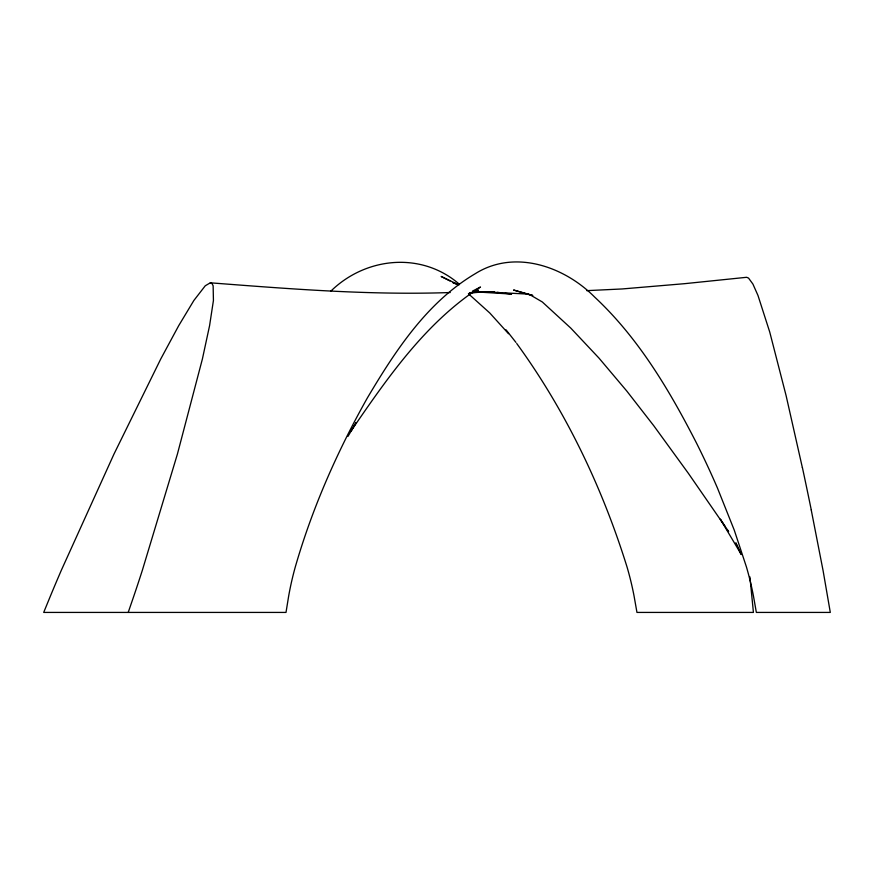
<?xml version="1.0" encoding="UTF-8"?>
<svg xmlns="http://www.w3.org/2000/svg" width="874" height="874" viewBox="0 0 874 874"><rect width="100%" height="100%" fill="white"/><g stroke="black" fill="none" stroke-linecap="round" stroke-linejoin="round"><path stroke-width="1.31" d="M128.205 612.423L133.449 597.182A338.172 61.399 -68.6 0 0 142.375 570.209L177.411 454.076L202.397 358.985L209.574 325.685L213.431 300.47L213.136 285.776L212 283.569L210.317 282.815L205.259 285.776L193.875 300.47L178.7 325.685L160.75 358.985L113.981 454.076L61.366 570.187A338.162 61.42 -68.6 0 0 49.949 597.182L43.7 612.423L286.006 612.423L288.682 595.948A308.041 302 79.7 0 1 295.303 566.909C312.302 507.98 337.233 451.476 367.277 398.085C395.277 350.922 426.949 302.284 475.205 273.726C514.513 248.948 564.123 266.362 594.571 296.996C638.424 337.877 669.44 390.241 696.545 443.162A858.607 841.749 79.7 0 1 717.467 488.063L734.28 530.19L746.418 566.909A308.019 301.978 79.7 0 1 753.443 595.948L756.349 612.423L830.3 612.423L823.111 570.766L811.236 509.957M347.983 436.366L356.122 422.557L350.911 431.155C387.401 378.027 425.507 322.539 480.492 287.033L472.43 291.151M330.634 291.359C365.507 257.022 421.421 251.275 459.32 284.203M469.491 293.424L478.471 290.179L474.516 290.845M469.283 293.129L483.835 291.829L494.651 291.85M470.201 292.637L483.835 291.829L527.404 294.057L532.561 295.467M586.749 290.649L622.146 288.955L684.473 283.689L746.636 277.298L748.537 278.085L752.907 284.05L757.987 295.488L769.743 332.065L786.087 395.561L802.365 467.612M450.208 292.528C370.117 295.368 290.102 288.923 210.317 282.815M477.106 291.971L511.574 294.057L505.019 293.282M497.142 292.342L502.397 292.965M532.725 295.401L513.562 290.015L530.365 294.986L542.306 301.967L570.809 328.132L599.029 358.154L626.778 391.039L653.818 425.802L688.417 473.402L725.802 527.503M459.429 284.64L452.983 282.728L457.517 284.607M458.282 284.618L441.151 276.457L449.957 280.947M468.398 293.73L489.768 312.979L508.526 333.726M506.035 329.815L515.911 342.379M516.709 343.482C565.817 410.977 602.295 487.484 627.062 567.073A319.873 315.383 12.6 0 1 634.065 596.024L636.96 612.423L753.421 612.423L749.914 576.916M727.201 529.568L728.61 531.621L726.338 528.224M724.83 525.962L720.307 519.156L740.934 553.898L735.788 542.852L741.218 554.575M802.398 467.568A1196.025 320.813 81.7 0 1 811.269 509.924"/></g></svg>
